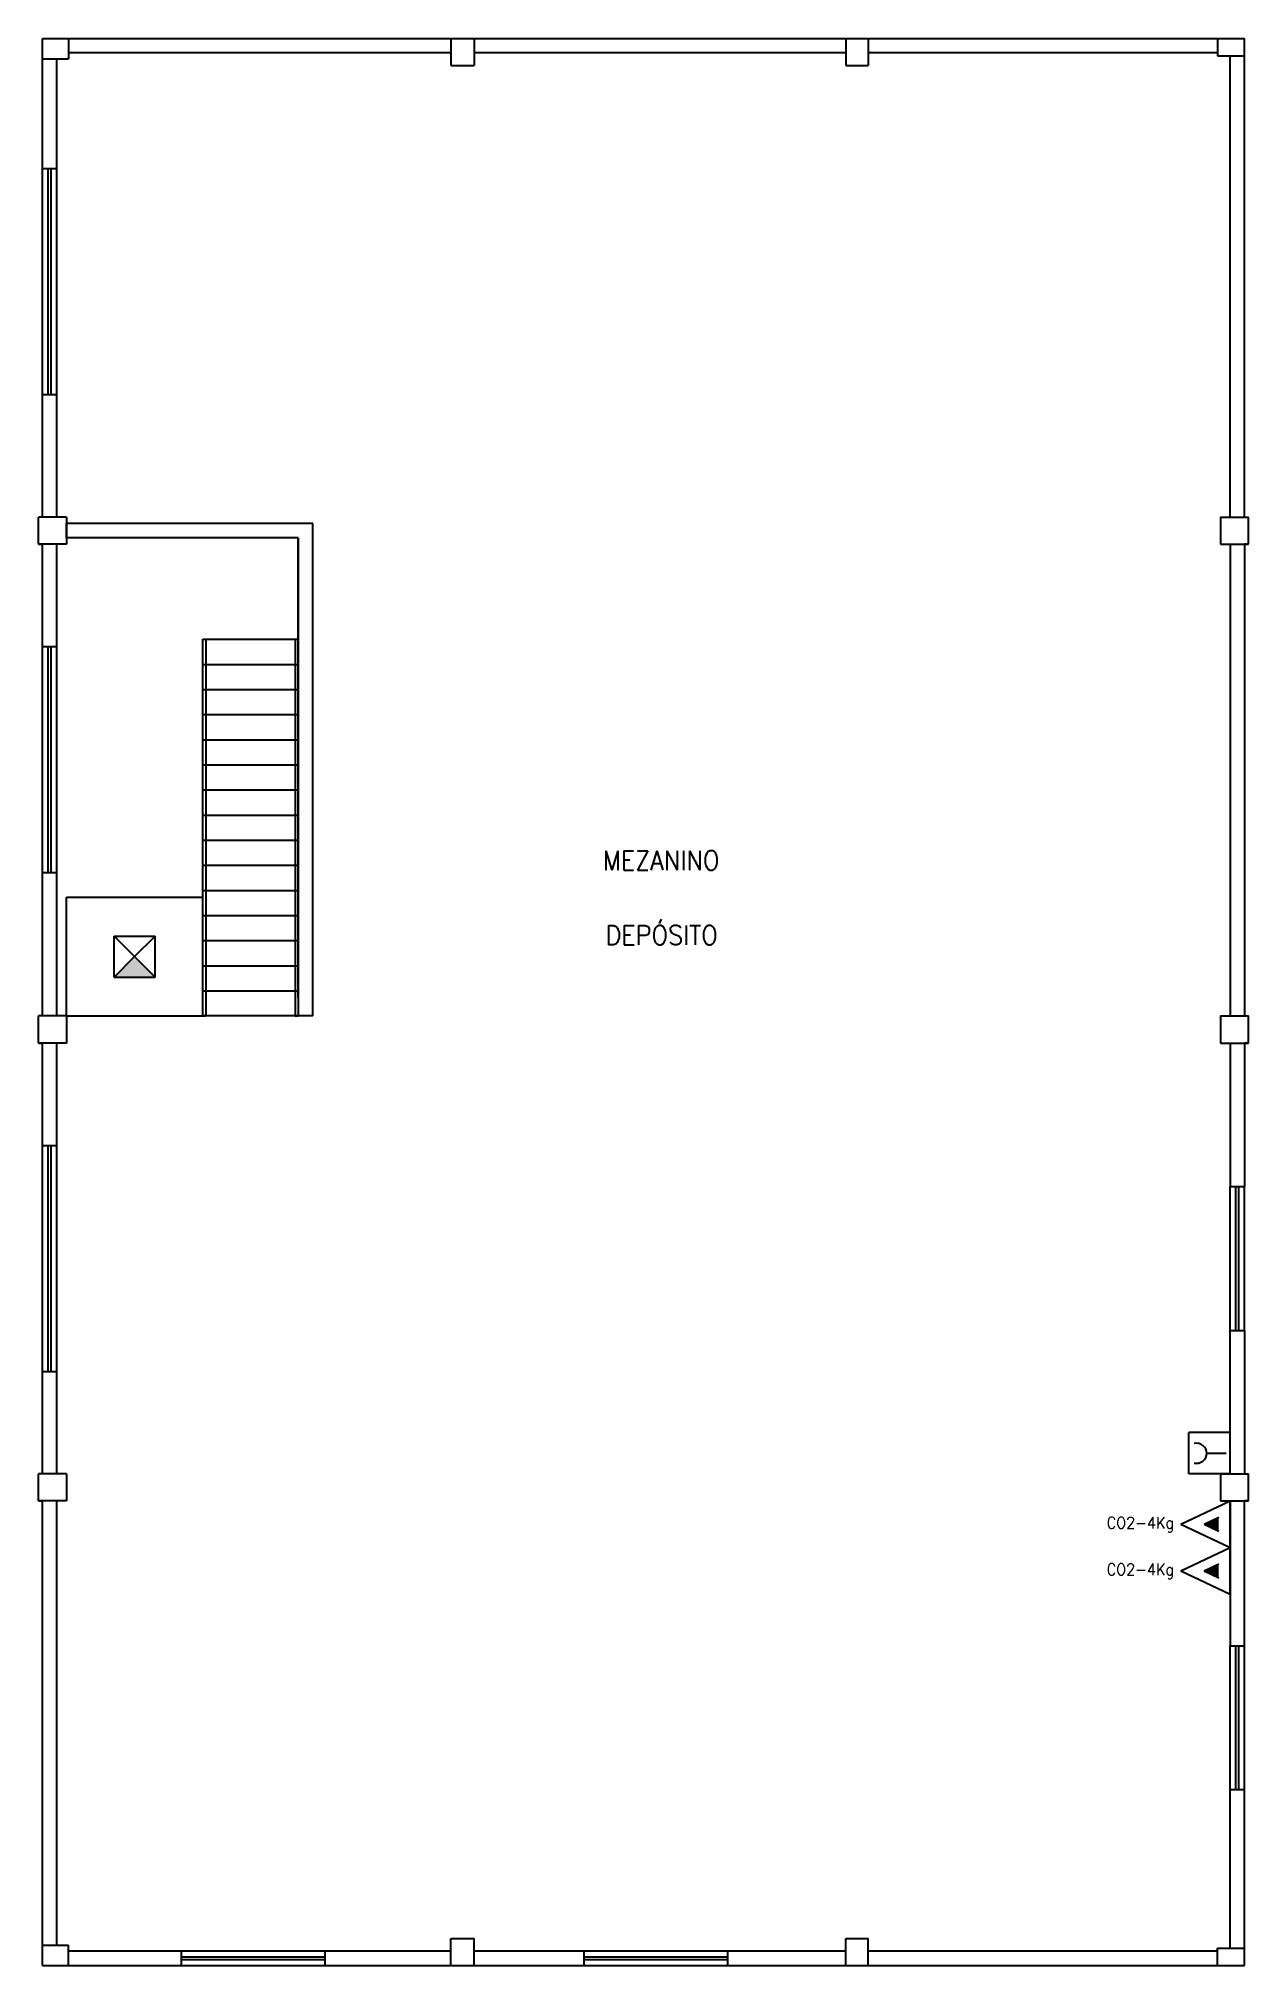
# Model space of a CAD drawing. Header units: metres. Extents: x 40.1 to 52.6, y 6.5 to 26.5.
import ezdxf
from ezdxf.enums import TextEntityAlignment as Align

# ---------------------------------------------------------------- set-up
doc = ezdxf.new("R2010")
doc.units = ezdxf.units.M
doc.styles.add('textstyle7', font='Standard')

msp = doc.modelspace()

# ---------------------------------------------------------------- hatches: boundary and pattern name
for points in [[(40.841, 16.77), (41.267, 16.77), (41.054, 16.983)], [(52.282, 11.033), (52.282, 11.178), (52.129, 11.106)], [(52.282, 10.55), (52.282, 10.695), (52.129, 10.622)]]:
    msp.add_hatch(color=1).paths.add_polyline_path(points, flags=0)

# ---------------------------------------------------------------- linework, layer by layer
for p, q in [((40.099, 21.533), (40.099, 26.488)), ((40.099, 26.488), (40.369, 26.488)), ((40.369, 26.488), (40.369, 26.278)), ((40.369, 26.488), (52.549, 26.488)), ((44.329, 26.338), (40.369, 26.338)), ((44.329, 26.488), (44.329, 26.208)), ((44.569, 26.488), (44.569, 26.208)), ((48.419, 26.338), (44.569, 26.338)), ((48.419, 26.488), (48.419, 26.208)), ((48.649, 26.488), (48.649, 26.208)), ((52.269, 26.338), (48.649, 26.338)), ((52.269, 26.488), (52.269, 26.307)), ((52.549, 21.533), (52.549, 26.488)), ((40.099, 26.278), (40.369, 26.278)), ((40.249, 21.533), (40.249, 26.278)), ((44.329, 26.208), (44.569, 26.208)), ((48.419, 26.208), (48.649, 26.208)), ((52.269, 26.307), (52.549, 26.307)), ((52.399, 21.533), (52.399, 26.307)), ((40.099, 22.802), (40.099, 25.142)), ((40.099, 25.142), (40.249, 25.142)), ((40.159, 22.802), (40.159, 25.142)), ((40.189, 22.802), (40.189, 25.142)), ((40.249, 22.802), (40.249, 25.142)), ((40.099, 22.802), (40.249, 22.802)), ((40.349, 21.533), (40.059, 21.533)), ((40.059, 21.253), (40.059, 21.533)), ((40.349, 21.533), (40.349, 21.253)), ((40.349, 21.318), (40.349, 21.468)), ((42.899, 21.468), (40.349, 21.468)), ((42.899, 16.368), (42.899, 21.468)), ((52.299, 21.533), (52.589, 21.533)), ((52.299, 21.533), (52.299, 21.253)), ((52.589, 21.253), (52.589, 21.533)), ((40.349, 21.253), (40.059, 21.253)), ((40.059, 21.253), (40.099, 21.253)), ((40.099, 16.368), (40.099, 21.253)), ((40.249, 16.368), (40.249, 21.253)), ((42.749, 21.318), (40.349, 21.318)), ((42.749, 21.318), (42.749, 20.268)), ((52.299, 21.253), (52.589, 21.253)), ((52.399, 21.253), (52.399, 16.368)), ((52.549, 21.253), (52.549, 16.368)), ((52.589, 21.253), (52.549, 21.253)), ((40.099, 17.853), (40.099, 20.193)), ((40.099, 20.193), (40.249, 20.193)), ((40.159, 17.853), (40.159, 20.193)), ((40.189, 17.853), (40.189, 20.193)), ((40.249, 17.853), (40.249, 20.193)), ((41.759, 20.268), (42.749, 20.268)), ((41.759, 16.368), (41.759, 20.268)), ((41.759, 20.268), (41.793, 20.268)), ((41.793, 20.268), (41.793, 16.368)), ((42.715, 20.268), (42.715, 16.368)), ((42.715, 20.268), (42.749, 20.268)), ((42.749, 20.268), (42.749, 16.368)), ((41.759, 20.008), (42.749, 20.008)), ((41.759, 19.748), (42.749, 19.748)), ((41.759, 19.488), (42.749, 19.488)), ((41.759, 19.228), (42.749, 19.228)), ((41.759, 18.968), (42.749, 18.968)), ((41.759, 18.708), (42.749, 18.708)), ((41.759, 18.448), (42.749, 18.448)), ((41.759, 18.188), (42.749, 18.188)), ((40.099, 17.853), (40.249, 17.853)), ((41.759, 17.928), (42.749, 17.928)), ((40.349, 16.368), (40.349, 17.598)), ((40.349, 17.598), (41.759, 17.598)), ((41.759, 17.668), (42.749, 17.668)), ((41.759, 17.408), (42.749, 17.408)), ((41.759, 17.148), (42.749, 17.148)), ((41.759, 16.888), (42.749, 16.888)), ((41.759, 16.368), (41.759, 16.628)), ((41.759, 16.628), (42.749, 16.628)), ((40.349, 16.368), (40.059, 16.368)), ((40.059, 16.088), (40.059, 16.368)), ((40.349, 16.368), (40.349, 16.088)), ((40.349, 16.368), (41.759, 16.368)), ((42.749, 16.368), (41.759, 16.368)), ((41.759, 16.368), (41.793, 16.368)), ((42.899, 16.368), (41.759, 16.368)), ((42.715, 16.368), (42.749, 16.368)), ((52.299, 16.368), (52.589, 16.368)), ((52.299, 16.368), (52.299, 16.088)), ((52.589, 16.088), (52.589, 16.368)), ((40.349, 16.088), (40.059, 16.088)), ((40.099, 15.028), (40.099, 16.088)), ((40.249, 15.028), (40.249, 16.088)), ((52.299, 16.088), (52.589, 16.088)), ((52.399, 16.088), (52.399, 14.603)), ((52.589, 16.088), (52.549, 16.088)), ((52.549, 16.088), (52.549, 14.603)), ((40.099, 12.688), (40.099, 15.028)), ((40.099, 15.028), (40.249, 15.028)), ((40.159, 12.688), (40.159, 15.028)), ((40.189, 12.688), (40.189, 15.028)), ((40.249, 12.688), (40.249, 15.028)), ((52.399, 14.603), (52.549, 14.603)), ((52.399, 13.113), (52.399, 14.603)), ((52.459, 13.113), (52.459, 14.603)), ((52.489, 13.113), (52.489, 14.603)), ((52.549, 13.113), (52.549, 14.603)), ((52.399, 13.113), (52.549, 13.113)), ((52.399, 11.628), (52.399, 13.113)), ((52.549, 13.113), (52.549, 11.628)), ((40.099, 12.688), (40.249, 12.688)), ((40.099, 11.628), (40.099, 12.688)), ((40.249, 11.628), (40.249, 12.688)), ((40.349, 11.628), (40.059, 11.628)), ((40.059, 11.348), (40.059, 11.628)), ((40.349, 11.628), (40.349, 11.348)), ((52.299, 11.628), (52.589, 11.628)), ((52.299, 11.628), (52.299, 11.348)), ((52.589, 11.348), (52.589, 11.628)), ((40.349, 11.348), (40.059, 11.348)), ((40.059, 11.348), (40.099, 11.348)), ((40.099, 6.538), (40.099, 11.348)), ((40.249, 6.748), (40.249, 11.348)), ((52.299, 11.348), (52.589, 11.348)), ((52.399, 11.348), (52.399, 9.848)), ((52.399, 11.348), (52.399, 10.888)), ((52.589, 11.348), (52.549, 11.348)), ((52.549, 9.848), (52.549, 11.348)), ((52.399, 10.864), (52.399, 10.404)), ((52.399, 9.848), (52.549, 9.848)), ((52.399, 8.358), (52.399, 9.848)), ((52.459, 8.358), (52.459, 9.848)), ((52.489, 8.358), (52.489, 9.848)), ((52.549, 8.358), (52.549, 9.848)), ((52.399, 6.718), (52.399, 8.358)), ((52.399, 8.358), (52.549, 8.358)), ((52.549, 6.538), (52.549, 8.358)), ((44.329, 6.818), (44.569, 6.818)), ((44.329, 6.538), (44.329, 6.818)), ((44.569, 6.538), (44.569, 6.818)), ((48.419, 6.818), (48.649, 6.818)), ((48.419, 6.538), (48.419, 6.818)), ((48.649, 6.538), (48.649, 6.818)), ((40.099, 6.748), (40.369, 6.748)), ((40.369, 6.538), (40.369, 6.748)), ((40.369, 6.688), (41.538, 6.688)), ((41.538, 6.538), (41.538, 6.688)), ((41.538, 6.688), (43.028, 6.688)), ((41.538, 6.628), (43.028, 6.628)), ((41.538, 6.598), (43.028, 6.598)), ((43.028, 6.538), (43.028, 6.688)), ((43.028, 6.688), (44.329, 6.688)), ((44.569, 6.688), (45.709, 6.688)), ((45.709, 6.538), (45.709, 6.688)), ((45.709, 6.688), (47.199, 6.688)), ((45.709, 6.628), (47.199, 6.628)), ((45.709, 6.598), (47.199, 6.598)), ((47.199, 6.538), (47.199, 6.688)), ((47.199, 6.688), (48.419, 6.688)), ((48.649, 6.688), (52.269, 6.688)), ((52.269, 6.718), (52.549, 6.718)), ((52.269, 6.538), (52.269, 6.718)), ((40.099, 6.538), (40.369, 6.538)), ((40.369, 6.538), (41.538, 6.538)), ((41.538, 6.538), (43.028, 6.538)), ((43.028, 6.538), (45.709, 6.538)), ((45.709, 6.538), (47.199, 6.538)), ((47.199, 6.538), (52.549, 6.538))]:
    msp.add_line(p, q)
at = {"color": 253}
for p, q in [((42.749, 16.558), (42.749, 21.318)), ((40.059, 16.088), (40.099, 16.088))]:
    msp.add_line(p, q, dxfattribs=at)
at = {"color": 1}
for p, q in [((40.841, 16.77), (40.841, 17.196)), ((40.841, 17.196), (41.267, 17.196)), ((40.841, 17.196), (41.054, 16.983)), ((41.054, 16.983), (41.267, 17.196)), ((41.267, 16.77), (41.267, 17.196)), ((40.841, 16.77), (41.054, 16.983)), ((41.267, 16.77), (41.054, 16.983)), ((40.841, 16.77), (41.267, 16.77)), ((51.973, 11.628), (51.973, 12.054)), ((52.399, 12.054), (51.973, 12.054)), ((52.399, 11.628), (52.399, 12.054)), ((52.159, 11.841), (52.357, 11.841)), ((52.399, 11.628), (51.973, 11.628)), ((51.89, 11.106), (52.399, 11.348)), ((52.129, 11.106), (52.282, 11.178)), ((52.399, 10.864), (52.399, 11.348)), ((51.89, 11.106), (52.399, 10.864)), ((52.129, 11.106), (52.282, 11.033)), ((51.89, 10.622), (52.399, 10.864)), ((52.399, 10.381), (52.399, 10.864)), ((51.89, 10.622), (52.399, 10.381)), ((52.129, 10.622), (52.282, 10.695)), ((52.129, 10.622), (52.282, 10.55))]:
    msp.add_line(p, q, dxfattribs=at)
for centre, start, end in [((52.052, 11.837), 1.8228, 102.961), ((52.052, 11.844), 257.039, 358.1772)]:
    msp.add_arc(centre, 0.107, start, end, dxfattribs=at)

# ---------------------------------------------------------------- texts
at = {"color": 7, "style": 'textstyle7'}
for s, p in [('MEZANINO', (45.901, 17.819)), ('DEPÓSITO', (45.93, 17.045))]:
    msp.add_text(s, height=0.2, dxfattribs=at).set_placement(p, align=Align.BOTTOM_LEFT)
at = {"color": 7, "linetype": 'Continuous', "style": 'textstyle7'}
for p in [(51.121, 11.061), (51.121, 10.578)]:
    msp.add_text('CO2-4Kg', height=0.1197, dxfattribs=at).set_placement(p)

doc.saveas('drawing.dxf')
